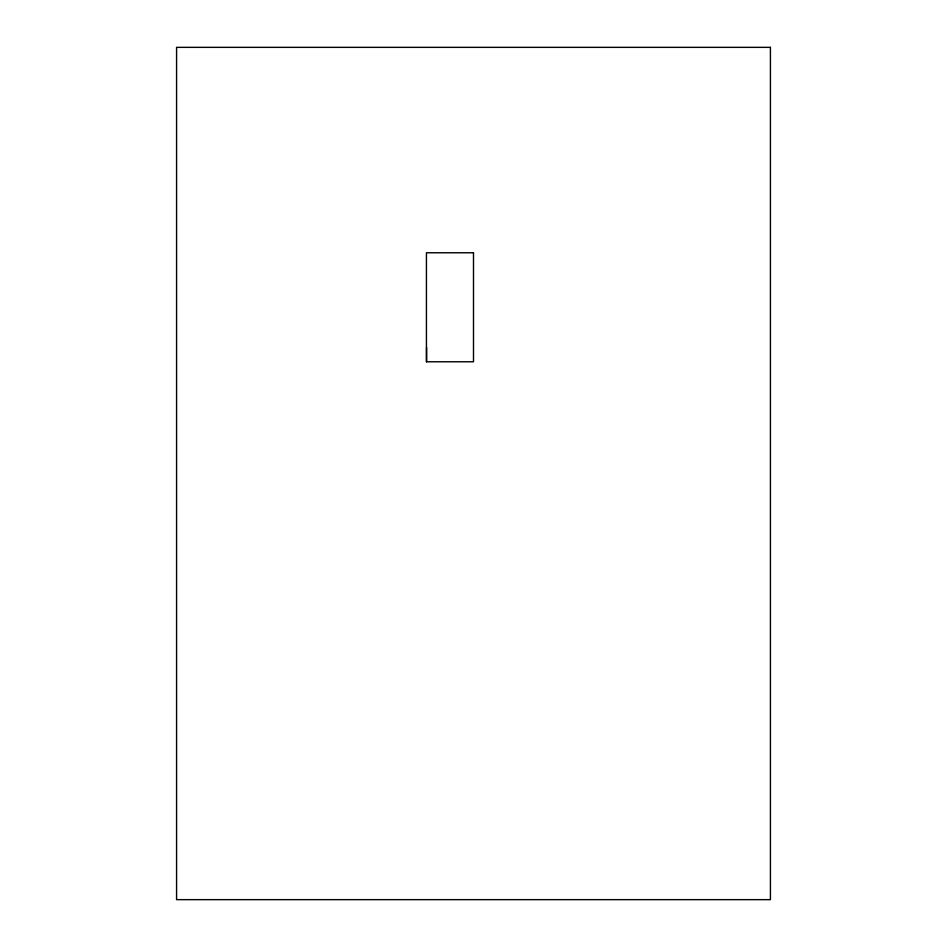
<?xml version="1.0" encoding="UTF-8"?>
<svg xmlns="http://www.w3.org/2000/svg" width="947" height="947" viewBox="0 0 947 947"><rect width="100%" height="100%" fill="white"/><g stroke="black" fill="none" stroke-linecap="round" stroke-linejoin="round"><path stroke-width="1.42" d="M426.588 347.502L426.588 361.778M770.42 47.35L176.58 47.35L176.58 899.65L770.42 899.65L770.42 47.35M473.5 252.766L426.434 252.766L426.434 361.778L473.5 361.778L473.5 252.766"/></g></svg>
